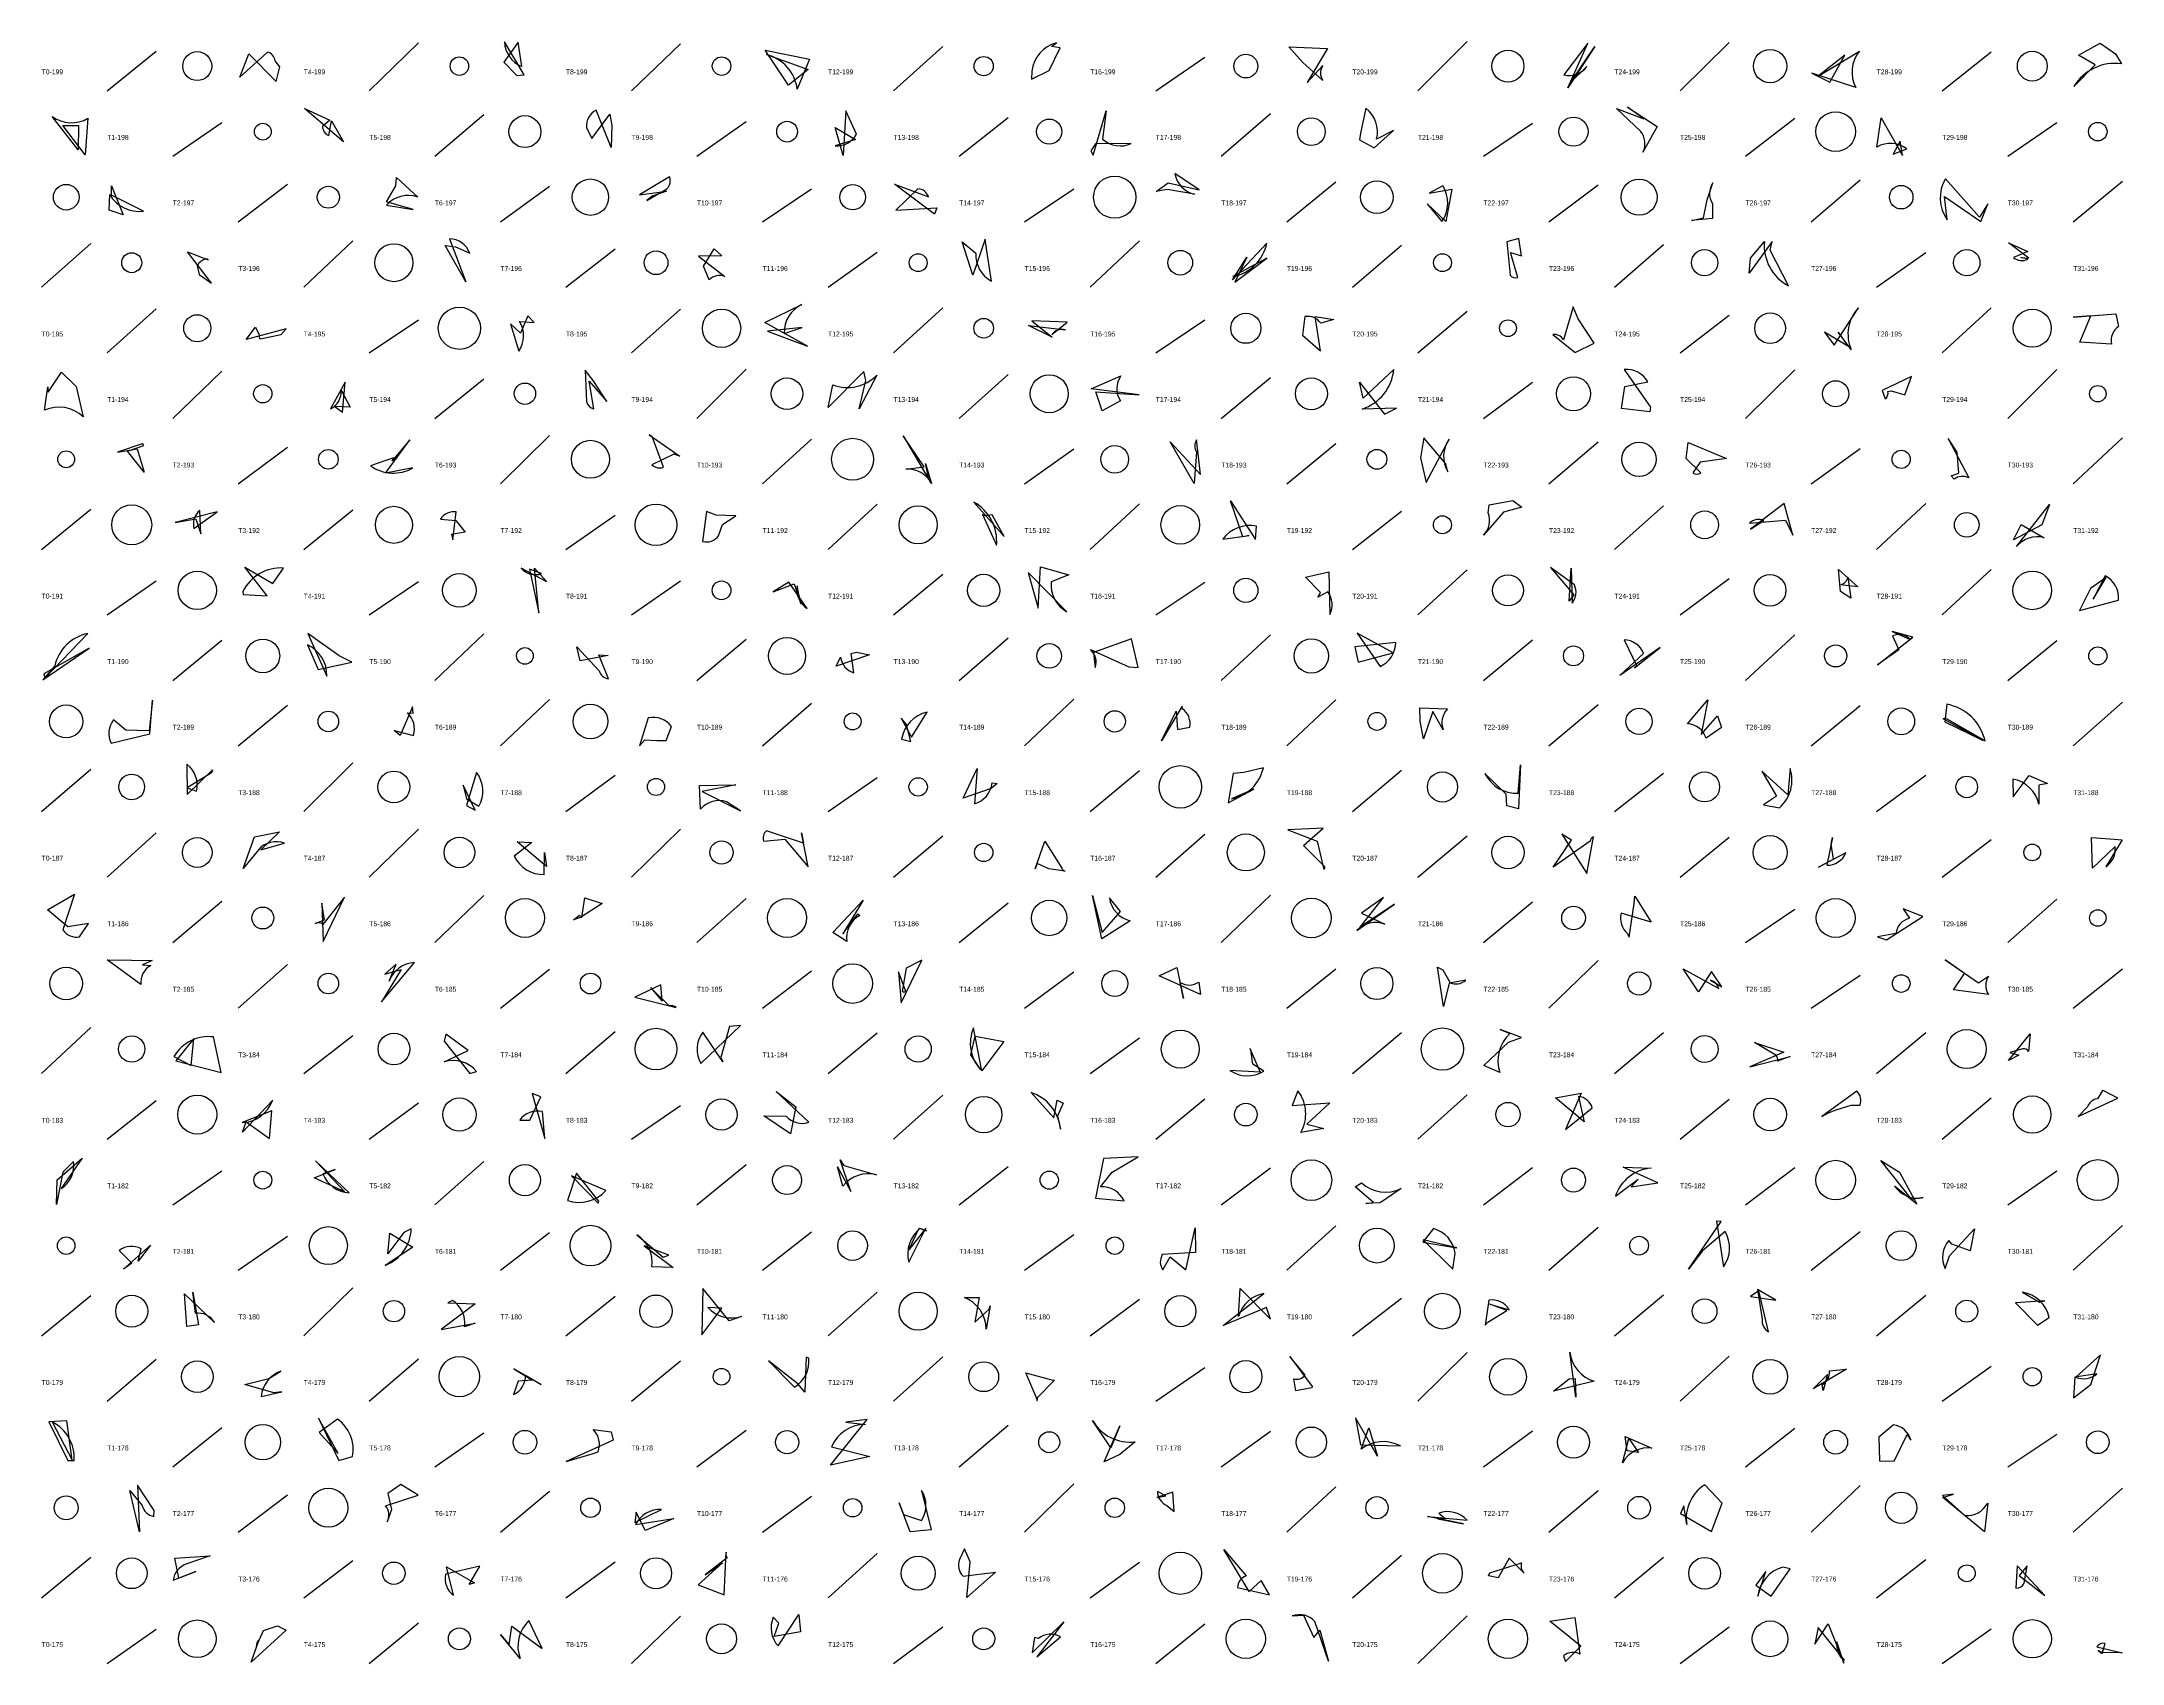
# Model space of a CAD drawing. Header units: millimetres. Extents: x -1 to 9990, y 0 to 15990.
# Drawn here: x 0 to 1270, y 7000 to 7990 of the extents above; entities that cross this region are included whole.
import ezdxf

# ---------------------------------------------------------------- set-up
doc = ezdxf.new("R2010")
doc.units = ezdxf.units.MM
doc.layers.add('TEXT', color=3, linetype='Continuous')
doc.layers.add('WALL', color=1, linetype='Continuous')

msp = doc.modelspace()

# ---------------------------------------------------------------- linework, layer by layer
for points in [[(290, 7969.3), (294.6, 7969.6), (282.5, 7989.9, 0.3), (293, 7974.8), (290.9, 7989.6), (282.2, 7977.4)], [(621.6, 7986.2), (616.3, 7987), (619.4, 7989.3, 0.3), (604.3, 7971.9), (604.2, 7967), (614.9, 7972.4)], [(931.5, 7961.7), (943.7, 7989.1), (929.1, 7969.7, 0.3), (943.2, 7974.7), (933.4, 7965.2), (948, 7986.9)], [(1256.5, 7989.1), (1265.8, 7982.6), (1269.4, 7976.4, 0.3), (1240.4, 7962.5), (1253.3, 7975.8), (1243.3, 7981.7)], [(143.2, 7965.7), (145.4, 7974.6), (142.5, 7978.2, 0.3), (137.8, 7983.6), (120.9, 7968.3), (126.4, 7982.4)], [(441.6, 7984.7), (468.7, 7979.2), (461.2, 7961, 0.3), (442.5, 7982.1), (467.8, 7972.9), (455.9, 7963.4)], [(784.9, 7985.8), (772.4, 7965.1), (781.9, 7975.4, 0.3), (782, 7966.2), (769.7, 7977.2), (761.2, 7986.8)], [(1100.5, 7981.6), (1084.3, 7968.8), (1109.5, 7984.1, 0.3), (1107.3, 7961.9), (1080.5, 7970.8), (1091.4, 7965.3)], [(22.6, 7938.8), (22.4, 7924), (6.5, 7944.2, 0.3), (28.3, 7943.2), (26.5, 7920.9), (12.9, 7938.8)], [(160.4, 7949.2), (176, 7942), (171.4, 7938.1, 0.3), (175.4, 7932.6), (177, 7941.7), (184.3, 7928.8)], [(348.1, 7938.8), (347.6, 7925.3), (338.5, 7948.2, 0.3), (332.5, 7937.6), (335.9, 7930.8), (346.9, 7945.7)], [(484.4, 7937.6), (496.8, 7930.3), (484.4, 7926.4, 0.3), (497.3, 7933.5), (490.8, 7947.8), (489.2, 7920.5)], [(641.8, 7920.6), (649.7, 7947.8), (647.6, 7930.5, 0.3), (665.1, 7927.7), (643.3, 7927.6), (640.3, 7923.2)], [(813.4, 7925.2), (825.1, 7935.7), (814.8, 7930.4, 0.3), (808.2, 7949.4), (804.9, 7934), (804.4, 7930.1)], [(968, 7949.9), (986.1, 7938.1), (977.4, 7922.5, 0.3), (975.8, 7935.3), (961.2, 7949.2), (978, 7942.8)], [(1134.3, 7929.2), (1130, 7921.2), (1138.4, 7924.5, 0.3), (1120.2, 7925.6), (1122.7, 7943.4), (1135.7, 7920.4)], [(49.8, 7884.3), (41.3, 7887), (41.6, 7896.6, 0.3), (62.2, 7886.5), (42.6, 7896.2), (42.6, 7902)], [(216.1, 7902), (216.7, 7907), (229.6, 7895.1, 0.3), (210.5, 7890.2), (226.7, 7887.4), (210.4, 7892.1)], [(372.7, 7895.7), (369.3, 7892.9), (381.7, 7900.1, 0.3), (383.3, 7907.4), (365, 7896.5), (381.5, 7898.6)], [(545, 7884.7), (520.5, 7902.9), (541.4, 7895.2, 0.3), (534.9, 7900.1), (521.3, 7887), (546.4, 7888.4)], [(687.6, 7903.8), (706.6, 7899.5), (691.6, 7909.5, 0.3), (703.7, 7896.8), (686.9, 7899.6), (680.3, 7898.5)], [(857, 7880.2), (845.6, 7891), (854.7, 7880.1, 0.3), (855.2, 7901.9), (846.9, 7897.4), (860.7, 7899.8)], [(1014.4, 7882.4), (1016.5, 7893.3), (1020, 7903.8, 0.3), (1019.8, 7891.1), (1019.9, 7882), (1007, 7880.8)], [(1187.9, 7890.9), (1182.7, 7882.9), (1162, 7906.2, 0.3), (1163.1, 7881.2), (1161.4, 7895.4), (1183.6, 7880.1)], [(89, 7861.6), (101.6, 7856.8), (101.2, 7857.2, 0.3), (95, 7853), (96.1, 7847.7), (103.6, 7842.6)], [(246.3, 7865.6), (252.6, 7864.6), (261.3, 7860.9, 0.3), (249, 7869.6), (253.3, 7858.4), (259, 7843.4)], [(415.2, 7859.1), (400.9, 7859), (417, 7846.6, 0.3), (407.5, 7844.5), (404, 7852.9), (410.5, 7863.4)], [(568.4, 7847.3), (561.8, 7867.8), (570.2, 7860.9, 0.3), (579.8, 7843.8), (576.9, 7862.2), (575.9, 7869.3)], [(728.3, 7843.2), (747.8, 7857.8), (727.1, 7846.5, 0.3), (747.9, 7867), (726.8, 7844.6), (735.6, 7858.4)], [(901.6, 7869.8), (894.2, 7867.8), (896.4, 7847.3, 0.3), (901.1, 7845.9), (896.6, 7861.2), (903.2, 7859.2)], [(1042.2, 7848.7), (1043.1, 7857.7), (1051.5, 7868, 0.3), (1066.2, 7840.8), (1055, 7862.7), (1056.3, 7868)], [(1200.5, 7867.2), (1212.2, 7861.8), (1203.6, 7858.1, 0.3), (1212.2, 7857.1), (1208.1, 7858.1), (1212.8, 7857.8)], [(467.5, 7804.1), (441.5, 7818.4), (464.1, 7829.5, 0.3), (453.2, 7811.8), (464.3, 7815.4), (443, 7813.2)], [(937.8, 7820.7), (934.7, 7828), (928.9, 7808, 0.3), (922.4, 7811.1), (936, 7800.2), (947.5, 7805.8)], [(1088.1, 7812.7), (1094, 7804.6), (1109, 7827.5, 0.3), (1104.4, 7802.1), (1096.5, 7812.6), (1102.5, 7804.1)], [(1240, 7821.7), (1266.1, 7823.8), (1267.7, 7816.1, 0.3), (1263.3, 7805.3), (1244.1, 7806.4), (1250.7, 7822.6)], [(124.9, 7808.1), (130.6, 7815.6), (132.9, 7810.6, 0.3), (133.3, 7808.6), (146.2, 7811.1), (149.2, 7814.7)], [(292.2, 7812), (286.1, 7817.6), (291.2, 7801, 0.3), (291.7, 7819.1), (300.7, 7818.4), (296.8, 7822.5)], [(616.7, 7809.6), (602.4, 7816.6), (625, 7814.1, 0.3), (616.5, 7811.1), (626, 7818.8), (604.4, 7819.5)], [(777.4, 7822.2), (788.8, 7820.4), (780.7, 7818, 0.3), (771.1, 7822.1), (769.6, 7810.7), (780.5, 7801.2)], [(12.1, 7788.2), (21.1, 7779.5), (25.4, 7761, 0.3), (1.7, 7765), (3.7, 7779.2), (3.9, 7776)], [(336.7, 7783.1), (331.8, 7789.4), (332.6, 7770.3, 0.3), (337.1, 7765.9), (334.1, 7782.6), (345, 7770.3)], [(501.9, 7788.5), (480.1, 7766.7), (483, 7780.4, 0.3), (509.7, 7786.3), (498.9, 7765.8), (503, 7783.1)], [(669.9, 7774.3), (640.6, 7778), (658.7, 7786, 0.3), (658.4, 7770.6), (647.4, 7764.5), (643.4, 7776.1)], [(819.6, 7762.5), (827, 7766.2), (805.9, 7765.6, 0.3), (825.3, 7789.8), (806.7, 7772.3), (804.4, 7782)], [(964.2, 7766), (966.4, 7779.5), (980.3, 7782.2, 0.3), (966, 7789.8), (982, 7766.9), (981.6, 7763.9)], [(1141.2, 7785.6), (1123.3, 7776.9), (1125.3, 7771.9, 0.3), (1126.8, 7776.4), (1128.9, 7776.8), (1137.2, 7774.4)], [(183.7, 7763.7), (185.2, 7782), (176.4, 7765.8, 0.3), (182.9, 7777.2), (188.4, 7766.8), (178.9, 7767.3)], [(389.6, 7737), (385.9, 7738.2), (372.5, 7731.7, 0.3), (379.6, 7730.1), (372.6, 7748.9), (370.9, 7749.9)], [(541.6, 7722.6), (539.5, 7732.5), (543.1, 7720.3, 0.3), (527.5, 7728.9), (538.6, 7730.4), (525.8, 7749.3)], [(841.6, 7735.8), (845, 7720.9), (859.2, 7747.3, 0.3), (858.2, 7727.3), (857.1, 7732.3), (843.7, 7748.2)], [(1169.2, 7739.3), (1163.7, 7747.6), (1176.2, 7723.6, 0.3), (1167.3, 7722.8), (1165.5, 7725), (1170.1, 7726.6)], [(62.6, 7727.2), (52.4, 7740), (62.3, 7743.4, 0.3), (61.4, 7744.5), (46.4, 7739.4), (58.4, 7741.4)], [(214, 7734.1), (214.7, 7735.9), (200.7, 7731.1, 0.3), (226.6, 7729.8), (209.9, 7726.6), (224.8, 7746.9)], [(707.3, 7725.8), (705.1, 7745.5), (704.9, 7746.8, 0.3), (704.9, 7739.4), (703.4, 7720.2), (688.9, 7745.6)], [(1028.3, 7735.5), (1012.4, 7733.3), (1007.8, 7726.8, 0.3), (1012.8, 7726.7), (1003.8, 7735.5), (1004.9, 7745.2)], [(725.7, 7709.6), (740.8, 7686), (741.5, 7694.1, 0.3), (720.9, 7686.2), (737.1, 7688.4), (733.1, 7687.7)], [(903.5, 7705.7), (892.2, 7702.7), (880.1, 7688.6, 0.3), (882.9, 7702.3), (883.5, 7707.2), (897.9, 7709.9)], [(94.1, 7698.6), (97.2, 7689.4), (96.6, 7703.8, 0.3), (93, 7692.7), (107.1, 7703), (81.5, 7696.5)], [(250.2, 7689.1), (250.9, 7685.9), (253.1, 7702.9, 0.3), (243.5, 7698.5), (252.9, 7697.7), (258.6, 7690.6)], [(411.8, 7700.9), (405.9, 7703.2), (403.4, 7684.8, 0.3), (413.2, 7688.3), (415.6, 7695.2), (423.7, 7700.4)], [(575.6, 7700.5), (574.2, 7701.4), (582.8, 7682.5, 0.3), (569, 7708.8), (587.4, 7687.8), (580.1, 7701)], [(1063.6, 7708.1), (1043.1, 7692.4), (1051.2, 7697.7, 0.3), (1042.5, 7696), (1064.4, 7697.8), (1068.9, 7688.7)], [(1203.5, 7685.8), (1208.3, 7695.1), (1222.2, 7687.1, 0.3), (1205.3, 7681.7), (1225.6, 7707.4), (1220.9, 7695)], [(124.1, 7669.2), (141.1, 7659.1), (147.6, 7668.6, 0.3), (122.9, 7654.4), (123, 7652.4), (137.6, 7651.6)], [(300.8, 7668.5), (308.3, 7660.2), (292.6, 7668.5, 0.3), (305.2, 7665.2), (297.7, 7668), (303.4, 7641.3)], [(459.4, 7659), (463.4, 7646.8), (461.1, 7657.8, 0.3), (467.3, 7644), (456.1, 7659.9), (446.6, 7654.1)], [(609.6, 7669.4), (627, 7664.4), (616.2, 7660.2, 0.3), (625.8, 7641.9), (602.2, 7665.8), (608.2, 7644.1)], [(771.5, 7663.1), (785.7, 7666.3), (786.2, 7640.2, 0.3), (785, 7654), (778.9, 7650.9), (780.5, 7653.6)], [(932.4, 7648.4), (933.6, 7668.5), (934.1, 7647.2, 0.3), (935.5, 7658.3), (921, 7669), (935.1, 7652.3)], [(1096.7, 7667.7), (1108.6, 7657.1), (1097.7, 7658.4, 0.3), (1102.5, 7663), (1104.2, 7650.3), (1097.9, 7654.2)], [(1250.5, 7656.2), (1243.9, 7642.6), (1267.7, 7649, 0.3), (1259.5, 7663.9), (1252.2, 7649.7), (1260, 7662.9)], [(1.3, 7604), (1.9, 7601.3), (28.2, 7628.6, 0.3), (8.1, 7608.9), (0.7, 7600.3), (29, 7619.7)], [(181.7, 7615.1), (162.4, 7628.7), (174.1, 7602.6, 0.3), (162.2, 7621.8), (168.8, 7606.6), (189.4, 7611.2)], [(328.7, 7611.9), (326.7, 7620.6), (340.4, 7605.8, 0.3), (345.9, 7601), (340.1, 7615.6), (345.7, 7615.3)], [(665.2, 7625.4), (642, 7617), (643.1, 7607.9, 0.3), (640.2, 7618.8), (663.6, 7608.4), (669.3, 7607.9)], [(824.9, 7616.8), (803, 7628.8), (816.9, 7608.6, 0.3), (826.5, 7623.2), (801.6, 7620.6), (803.5, 7611.2)], [(987.8, 7620.2), (963.2, 7603), (977.8, 7616.5, 0.3), (965.9, 7624.8), (973.6, 7608.7), (972.2, 7607.8)], [(1142.1, 7626.5), (1129.4, 7629.8), (1140.4, 7625.1, 0.3), (1129.7, 7627.3), (1133.6, 7618.6), (1120.5, 7609.5)], [(505.3, 7615.6), (485, 7608.8), (487.7, 7614.2, 0.3), (495.8, 7604.6), (494.1, 7616.5), (497.4, 7617.3)], [(65.7, 7569.3), (51.5, 7569.6), (43.9, 7576, 0.3), (42.5, 7561.8), (66.1, 7567.4), (67.7, 7587.9)], [(218.8, 7566.3), (215.2, 7569.4), (227, 7566.5, 0.3), (223.1, 7580.2), (226.8, 7580.1), (226.4, 7583.8)], [(692.5, 7581.3), (693.2, 7570.1), (700.8, 7571.5, 0.3), (696.3, 7582.6), (696.2, 7584.3), (683.6, 7563.2)], [(841.3, 7575.1), (841.2, 7583.3), (858.1, 7582.6, 0.3), (855.5, 7569.9), (849.2, 7581), (843.5, 7564.4)], [(1022.9, 7578.5), (1025.4, 7571.2), (1016, 7564.7, 0.3), (1004.6, 7573.6), (1016.9, 7588.1), (1013, 7567)], [(1160.7, 7576.6), (1161.8, 7577.1), (1186.2, 7563.1, 0.3), (1162.8, 7585.5), (1161.6, 7574.7), (1185.1, 7563.3)], [(375.5, 7563.4), (381.2, 7563.4), (384.4, 7571.9, 0.3), (370.3, 7577.1), (365, 7560.1), (368.2, 7563.8)], [(524.6, 7576.9), (530.9, 7565.4), (540.4, 7580.7, 0.3), (524.8, 7564.1), (530.6, 7562.8), (527.9, 7573.1)], [(103.7, 7543.6), (88.9, 7534.5), (94.5, 7532.4, 0.3), (88.6, 7548.9), (88.8, 7530.4), (104.4, 7545.4)], [(257.3, 7536), (259.4, 7527.7), (266.8, 7523.3, 0.3), (265.5, 7543.8), (259.3, 7523.7), (264.6, 7520.8)], [(562.5, 7528.2), (571, 7546.2), (569.3, 7524.6, 0.3), (580.2, 7537.6), (583.3, 7537.1), (579.5, 7534.1)], [(724.3, 7525.3), (739.9, 7533.7), (726.2, 7527.8, 0.3), (745.7, 7546.6), (733.8, 7543.9), (727.2, 7543.2)], [(894.3, 7523.5), (893.8, 7530.6), (880.9, 7543.3, 0.3), (901.3, 7531.1), (902.7, 7548.4), (901.5, 7521.6)], [(1058.9, 7529.4), (1051, 7524.1), (1060.7, 7522.2, 0.3), (1067.2, 7546.3), (1065.9, 7530.2), (1050, 7544.6)], [(403.2, 7532.2), (426.6, 7520.5), (418.1, 7525.9, 0.3), (402.1, 7521.5), (401.6, 7535.8), (423.8, 7536.2)], [(1224.3, 7537.1), (1219, 7536.1), (1219, 7524.5, 0.3), (1203.2, 7539.8), (1203.3, 7528.9), (1213.1, 7541.9)], [(145.1, 7507.6), (133.9, 7496.7), (148.2, 7500.6, 0.3), (132.5, 7496.9), (123.1, 7485.2), (129.9, 7504.5)], [(463.7, 7506.9), (465.1, 7500.6), (442.4, 7508.2, 0.3), (440.7, 7502), (453.6, 7503.2), (467.8, 7486.3)], [(760.7, 7508.9), (778.6, 7501.8), (782.6, 7484.7, 0.3), (783.2, 7486.2), (770.1, 7499.2), (782.1, 7509.8)], [(927.9, 7506.1), (943.2, 7482.2), (947.2, 7504.5, 0.3), (945.1, 7501.9), (922.5, 7486.1), (933.8, 7502.5)], [(290.3, 7501.5), (299.3, 7501), (288.5, 7492.8, 0.3), (306.8, 7481.6), (306.9, 7494.9), (308.1, 7486.4)], [(606.5, 7485), (612.4, 7501.9), (622.6, 7485.5, 0.3), (624.7, 7483.5), (614.7, 7485), (607.6, 7488.3)], [(1092.2, 7500.1), (1093.1, 7504.1), (1089.6, 7487.2, 0.3), (1101.3, 7494.7), (1084.6, 7486), (1093.7, 7490.9)], [(1264.9, 7503.2), (1269.9, 7502.7), (1259.8, 7486.3, 0.3), (1265.5, 7498.6), (1251.8, 7485.4), (1251.1, 7504.1)], [(3.5, 7459.9), (20.1, 7469.5), (13, 7447.7, 0.3), (23.2, 7443.5), (28.6, 7451.7), (16, 7449.7)], [(171.8, 7440.6), (184.9, 7467.7), (171.6, 7451.1, 0.3), (167, 7451.7), (172.6, 7453.9), (171, 7464.1)], [(647.3, 7446.1), (658.5, 7458.9), (651.7, 7467.3, 0.3), (664.5, 7453.2), (647.1, 7442.2), (641.5, 7468.7)], [(972.4, 7468.3), (982.3, 7452.4), (964.1, 7457.9, 0.3), (968, 7445.5), (969, 7443.2), (972.1, 7463.8)], [(329, 7455.4), (324.6, 7453.8), (328.2, 7456.8, 0.3), (329.8, 7455.3), (331.6, 7467.4), (342.1, 7463.8)], [(489, 7445.3), (498.2, 7457.6), (499.3, 7456.6, 0.3), (491.4, 7440.7), (483, 7446.2), (501.5, 7465.9)], [(819, 7467.5), (805.6, 7457.9), (819.9, 7451.2, 0.3), (802.7, 7447.3), (825.7, 7463.4), (804.8, 7449.4)], [(1148.2, 7456), (1136.1, 7460.6), (1140, 7454.9, 0.3), (1131.7, 7445.5), (1120.6, 7443.6), (1126, 7441.6)], [(67.5, 7429.1), (61.5, 7426.5), (66.6, 7426, 0.3), (60.6, 7414.4), (40.1, 7429.5), (54.9, 7429.3)], [(219.4, 7423.6), (207.4, 7403.9), (227.5, 7427.8, 0.3), (212.1, 7416.5), (216.4, 7426.8), (209.5, 7420.8)], [(537.3, 7429.3), (527.7, 7424.3), (525.2, 7410.2, 0.3), (527.5, 7410.2), (523.1, 7422.2), (524.6, 7403.3)], [(692.8, 7424.7), (697, 7405.8), (694.9, 7415.7, 0.3), (706.3, 7415.9), (707.4, 7408.2), (682.1, 7419.7)], [(851.9, 7424.9), (855.2, 7423.3), (859.7, 7415.5, 0.3), (869.2, 7417), (859.1, 7415.3), (855.6, 7401)], [(1011.2, 7409.9), (1002, 7423.9), (1023.6, 7411.9, 0.3), (1018.6, 7417), (1025.5, 7412.9), (1019.3, 7422.4)], [(1161.9, 7429.5), (1182.2, 7415.5), (1188.3, 7419.5, 0.3), (1188.3, 7408.2), (1167, 7411.2), (1173.6, 7421.2)], [(378, 7414.3), (362, 7406.6), (387.2, 7400.3, 0.3), (383, 7401.4), (371.6, 7412.5), (378.7, 7404.2)], [(81.9, 7367.9), (109.5, 7360.6), (104.9, 7382.4, 0.3), (80.7, 7370.4), (91.3, 7364.9), (92.9, 7381.5)], [(245.7, 7379.8), (261.4, 7360.1), (265.5, 7361.3, 0.3), (245.7, 7367.3), (260.3, 7374.1), (246.8, 7384.1)], [(414.5, 7369.8), (415.7, 7367.1), (403.5, 7385.3, 0.3), (402.4, 7366.1), (426.6, 7389.3), (419.8, 7388.7)], [(587.3, 7379.7), (573.9, 7361.8), (568.8, 7387.9, 0.3), (573.2, 7362.4), (567.2, 7371.5), (569.8, 7382.9)], [(903.2, 7382.1), (890.2, 7386.9), (896.2, 7384.4, 0.3), (890, 7360.6), (880.3, 7364.9), (895.3, 7379.2)], [(1042.6, 7364.2), (1067.3, 7370.5), (1059.6, 7367.7, 0.3), (1058.5, 7371.2), (1045.5, 7379.1), (1063.4, 7373.1)], [(1200.5, 7368.1), (1213.8, 7384.3), (1212.7, 7373.6, 0.3), (1209.2, 7375.2), (1201.3, 7372.9), (1206.8, 7371.3)], [(737.5, 7375.4), (743.8, 7360.8), (725.3, 7362, 0.3), (745.9, 7361.5), (739.2, 7365.7), (738, 7374.5)], [(139, 7320.3), (140.6, 7337.3), (122.4, 7330.1, 0.3), (141.1, 7343.7), (122.7, 7324.2), (124.8, 7330.6)], [(299.5, 7347.9), (307.2, 7320.5), (305.7, 7336.8, 0.3), (291.8, 7331.6), (297.9, 7331.5), (304.8, 7345.9)], [(457, 7323.2), (440.9, 7334.2), (454.4, 7334, 0.3), (468.2, 7330.3), (448.4, 7349), (460.4, 7339.8)], [(623.6, 7341.9), (620.1, 7334.1), (621.9, 7326.1, 0.3), (603.9, 7348.4), (617.8, 7333.1), (619.8, 7343.7)], [(772.3, 7329.1), (782.6, 7326.5), (768.6, 7324.1, 0.3), (766.8, 7349.5), (763.3, 7340.6), (786.2, 7342.2)], [(939.6, 7348.1), (930.1, 7325.9), (946.4, 7339.1, 0.3), (938.1, 7346.1), (941.4, 7330.6), (924, 7345.3)], [(1095.4, 7337.8), (1104.4, 7340.7), (1109.9, 7340.8, 0.3), (1108, 7349.2), (1086.5, 7333.9), (1091.1, 7336.3)], [(1258.6, 7349.4), (1257.9, 7349.8), (1254.8, 7344.7, 0.3), (1248.8, 7339.7), (1243, 7333.9), (1267.2, 7345.1)], [(9.4, 7295.2), (24.8, 7308.3), (12, 7289.8, 0.3), (19.4, 7306.4), (13, 7299.9), (9.1, 7280.1)], [(166.4, 7296.4), (179.1, 7301.4), (171.7, 7298.8, 0.3), (187.8, 7287.3), (167.1, 7306.7), (185, 7287.9)], [(487.4, 7307.3), (489.7, 7303.9), (509.6, 7298.2, 0.3), (489.1, 7291.4), (485.7, 7303.1), (493.9, 7288)], [(648.1, 7308.1), (643.3, 7284), (660.7, 7282.4, 0.3), (646.3, 7290.9), (653.4, 7299.9), (669.2, 7309.3)], [(986.4, 7293.4), (965.3, 7302.9), (982.3, 7302.3, 0.3), (960.6, 7285.3), (974.4, 7295.6), (970.1, 7290.9)], [(1134, 7299.8), (1144.6, 7280.3), (1131, 7291.4, 0.3), (1148.4, 7284.3), (1141.4, 7283.1), (1122.5, 7307)], [(340.1, 7282.1), (326.5, 7299.2), (320.9, 7282.6, 0.3), (344.4, 7288.7), (323.4, 7297.7), (339.7, 7280.9)], [(813, 7281.4), (801.7, 7290.9), (805.5, 7293.3, 0.3), (829.9, 7289.8), (817, 7281.1), (808.3, 7280.8)], [(212.6, 7262.7), (226.6, 7254), (209.6, 7242.9, 0.3), (225.6, 7265.2), (221.1, 7263.1), (211.3, 7249.9)], [(535.6, 7265.7), (540.1, 7264.1), (536.1, 7265.4, 0.3), (529.3, 7245), (539.6, 7265.7), (529.4, 7252.5)], [(704.1, 7265.8), (704.2, 7250.8), (684, 7249.5, 0.3), (684.4, 7240.2), (688.8, 7248.2), (698.3, 7240.2)], [(843.2, 7258.6), (861.3, 7240.6), (862.8, 7250.4, 0.3), (849.5, 7265.4), (843, 7257.2), (863.8, 7253.7)], [(1025.2, 7269.8), (1022.3, 7270), (1026.5, 7242, 0.3), (1027.5, 7263.6), (1013.8, 7251.9), (1005.1, 7240.7)], [(1177, 7251.9), (1165.9, 7256), (1164, 7258.2, 0.3), (1161.8, 7241), (1164.4, 7248.8), (1179.7, 7265.2)], [(66.4, 7255.2), (59, 7245.6), (60.7, 7253, 0.3), (47.4, 7252.1), (55.1, 7244.3), (49.9, 7240.7)], [(367.7, 7254.9), (385.5, 7241.7), (372.5, 7242.1, 0.3), (363.2, 7261.6), (379.4, 7248), (382.8, 7249.1)], [(88.6, 7205.7), (87.3, 7225.6), (105.6, 7208.1, 0.3), (93.9, 7213.7), (92.3, 7226.6), (95.8, 7206.7)], [(403, 7200.6), (415.1, 7216.8), (406.7, 7217.3, 0.3), (427.1, 7211.8), (419.6, 7209.2), (403.6, 7228.9)], [(747.7, 7217.3), (721.1, 7206.2), (745.9, 7225.7, 0.3), (730.6, 7211.7), (731.5, 7228.9), (750, 7210.1)], [(1058.4, 7221.8), (1047.2, 7228.3), (1050.1, 7210.1, 0.3), (1054.1, 7202.3), (1048.1, 7227.4), (1043.1, 7224)], [(1204.7, 7220.1), (1218.2, 7206.5), (1225.4, 7211.1, 0.3), (1209.1, 7226.6), (1219.4, 7220.4), (1222.6, 7221.3)], [(243.9, 7203.9), (264.7, 7207.6), (258.1, 7205.5, 0.3), (250.7, 7221.6), (247.9, 7220), (264.6, 7219.4)], [(578.3, 7216.2), (579, 7218.2), (576.6, 7204.1, 0.3), (563.2, 7223.4), (572.2, 7223.4), (569.6, 7208.3)], [(894.3, 7215.5), (884, 7219.2), (895.8, 7215.9, 0.3), (883.4, 7221.8), (881, 7206.4), (882.8, 7208.2)], [(936.1, 7173.9), (936.5, 7162.5), (932.8, 7189.9, 0.3), (947.7, 7172.2), (922.8, 7166.2), (932.4, 7173.6)], [(1250.8, 7170.3), (1256.6, 7188.4), (1241.5, 7174.8, 0.3), (1254.5, 7176.8), (1240.9, 7174.7), (1240.2, 7162.1)], [(124.1, 7170.2), (138.6, 7173.8), (146.1, 7178.4, 0.3), (134.1, 7162.9), (146.7, 7165.7), (141.8, 7165.1)], [(299.6, 7172.8), (290.9, 7172.2), (288.1, 7164.1, 0.3), (295.4, 7176), (305, 7170.3), (288.3, 7179.8)], [(461.6, 7170.7), (443.7, 7184.6), (459.6, 7168.7, 0.3), (468.2, 7186.4), (466.7, 7187), (465.8, 7165.6)], [(618.3, 7172.8), (607.6, 7162.1), (607.4, 7160.5, 0.3), (607.9, 7160.6), (600.7, 7177.3), (617.2, 7172.9)], [(775.2, 7168.2), (765.5, 7166.3), (764.2, 7173.7, 0.3), (771.3, 7176), (761.9, 7187.3), (775.5, 7169)], [(1090, 7176.4), (1087.4, 7166.6), (1086.7, 7170.1, 0.3), (1091.3, 7178.5), (1101.6, 7179.5), (1081.3, 7167.6)], [(4.4, 7147.5), (16.1, 7123.8), (19.8, 7123.9, 0.3), (6.5, 7147.4), (18.6, 7124), (15.3, 7148.1)], [(168.9, 7149.6), (181.4, 7123.8), (189.7, 7126.3, 0.3), (180.6, 7149.1), (169.5, 7141), (181.1, 7128.2)], [(320.1, 7123.3), (336, 7127.9), (339.6, 7129.1, 0.3), (336.6, 7142.8), (347.6, 7141.4), (348.9, 7136.3)], [(503.9, 7148.8), (490.9, 7147.2), (502.8, 7145.9, 0.3), (482.2, 7132.2), (505.6, 7126.2), (481.4, 7121.1)], [(658, 7145.1), (652.7, 7131.6), (641.5, 7148.2, 0.3), (667.4, 7135.3), (658, 7127.5), (648.5, 7123)], [(802, 7149.9), (804.9, 7133.5), (829.4, 7132.7, 0.3), (805.3, 7130.7), (810, 7143.8), (815.4, 7126.5)], [(967.7, 7129.7), (966.5, 7138.5), (982.8, 7131.4, 0.3), (964.8, 7122.5), (968.7, 7137.3), (974.7, 7128.7)], [(1130.8, 7123.5), (1138.7, 7139.8), (1140.9, 7136.2, 0.3), (1130.2, 7145.7), (1121.3, 7138), (1121.7, 7123.6)], [(59.8, 7080.4), (53.8, 7105.5), (61.4, 7096.4, 0.3), (68.5, 7089.7), (68.7, 7093.3), (58.6, 7108.8)], [(211.4, 7103.8), (213.6, 7094), (210.9, 7086.4, 0.3), (209.9, 7096.2), (229.8, 7102.6), (219.3, 7109.2)], [(523.5, 7098.1), (526, 7090.8), (537, 7087.2, 0.3), (537, 7105.6), (543, 7081.6), (530.1, 7080.4)], [(680.6, 7101.3), (686.2, 7102.2), (681, 7104.9, 0.3), (686.8, 7096.4), (691.2, 7092.8), (690.5, 7104.5)], [(1019.3, 7080.5), (1025.8, 7097.9), (1015.1, 7109, 0.3), (1004.1, 7084.7), (1002.3, 7096.1), (1000.2, 7091.5)], [(1166.9, 7103.2), (1160.3, 7102.5), (1173.9, 7090.2, 0.3), (1187.8, 7097.9), (1185.8, 7080.4), (1160.4, 7101.2)], [(362.8, 7092.3), (362.1, 7085.9), (378.3, 7093.9, 0.3), (362.5, 7084.7), (385.9, 7088.5), (368.3, 7081.2)], [(867.9, 7085.1), (845.8, 7089.7), (870, 7087.5, 0.3), (852.7, 7091.7), (856.6, 7088.5), (852.1, 7088.2)], [(81.4, 7064.2), (102.8, 7065.7), (88.7, 7060.7, 0.3), (80.3, 7050.7), (94.2, 7056), (83.8, 7052.1)], [(400.8, 7047.9), (416.6, 7041.9), (417.9, 7067.8, 0.3), (418.5, 7064.5), (404.9, 7054), (415.6, 7061.4)], [(566.8, 7062), (563.3, 7070), (560.2, 7063.4, 0.3), (562.4, 7053.2), (582.3, 7055.6), (564.7, 7040.2)], [(737, 7043.9), (721.6, 7069.6), (735.1, 7053.4, 0.3), (729.9, 7046.3), (749.4, 7041.9), (744.3, 7050.6)], [(883.1, 7053.4), (883.9, 7055.2), (903.3, 7061.4, 0.3), (904.8, 7055.1), (895.7, 7064.2), (889, 7052.3)], [(260.9, 7048.1), (267.4, 7059.4), (246.6, 7054.5, 0.3), (251.4, 7041.6), (247.2, 7059), (264.2, 7049.1)], [(1055.6, 7041), (1067.2, 7057.7), (1062.8, 7058.8, 0.3), (1047.5, 7041.1), (1052.4, 7056), (1046.3, 7047.8)], [(1222.6, 7041.4), (1205.7, 7059.5), (1205, 7046, 0.3), (1210.1, 7049), (1211.8, 7059.5), (1206.9, 7053.6)], [(286.9, 7022.8), (305.6, 7009.1), (297.4, 7026.2, 0.3), (292.1, 7002.9), (280.1, 7017.6), (285.3, 7011.3)], [(447.1, 7016.4), (449.9, 7024.5), (446.6, 7028.2, 0.3), (449.5, 7010.7), (462.2, 7029.8), (463.2, 7019.3)], [(624, 7025.4), (607.4, 7004), (621.8, 7016.3, 0.3), (608.4, 7015.2), (606, 7015.8), (604.6, 7006.4)], [(780.2, 7020.3), (785.4, 7001.3), (777.1, 7025.6, 0.3), (763.3, 7029), (770.2, 7029.5), (776.4, 7015.8)], [(920.6, 7025.8), (935.8, 7028.1), (938.9, 7005.7, 0.3), (928.9, 7004.7), (930.1, 7001.2), (939.4, 7010.5)], [(1090.4, 7024.2), (1099.9, 7000.2), (1095.8, 7013.1, 0.3), (1100.4, 7001.9), (1084.4, 7021.9), (1082.2, 7011.8)], [(149.3, 7020.3), (127.8, 7000.7), (132.6, 7014, 0.3), (131.1, 7010.5), (135.4, 7020.1), (144, 7023)], [(1255.2, 7007.9), (1257.7, 7006), (1259.4, 7012.2, 0.3), (1254.5, 7010.2), (1269.9, 7006.5), (1257.5, 7006.7)]]:
    msp.add_lwpolyline(points, format="xyb", close=True)
for centre, radius in [((95, 7975), 8.85), ((255, 7975), 5.64), ((415, 7975), 5.63), ((575, 7975), 5.87), ((735, 7975), 7.25), ((895, 7975), 9.77), ((1055, 7975), 10.2), ((1215, 7975), 9.1), ((135, 7935), 5.14), ((295, 7935), 9.76), ((455, 7935), 6.32), ((615, 7935), 7.68), ((775, 7935), 8.42), ((935, 7935), 8.88), ((1095, 7935), 12.1), ((1255, 7935), 5.64), ((15, 7895), 7.83), ((175, 7895), 6.74), ((335, 7895), 11.1), ((495, 7895), 7.77), ((655, 7895), 12.9), ((815, 7895), 9.97), ((975, 7895), 11), ((1135, 7895), 7.18), ((215, 7855), 11.6), ((375, 7855), 7.27), ((695, 7855), 7.52), ((1015, 7855), 8.02), ((1175, 7855), 8.06), ((55, 7855), 6.1), ((535, 7855), 5.46), ((855, 7855), 5.46), ((95, 7815), 8.27), ((255, 7815), 12.9), ((415, 7815), 11.7), ((735, 7815), 9.2), ((1055, 7815), 9.38), ((1215, 7815), 11.6), ((575, 7815), 6), ((895, 7815), 5.1), ((615, 7775), 11.6), ((935, 7775), 10.4), ((135, 7775), 5.58), ((295, 7775), 6.51), ((455, 7775), 9.63), ((775, 7775), 9.75), ((1095, 7775), 7.99), ((1255, 7775), 5.01), ((495, 7735), 12.8), ((15, 7735), 5.13), ((175, 7735), 5.99), ((335, 7735), 11.6), ((655, 7735), 8.43), ((815, 7735), 6.05), ((975, 7735), 10.5), ((1135, 7735), 5.57), ((55, 7695), 12.2), ((215, 7695), 11.3), ((375, 7695), 12.7), ((535, 7695), 11.6), ((695, 7695), 11.8), ((855, 7695), 5.51), ((1015, 7695), 8.48), ((1175, 7695), 7.52), ((95, 7655), 11.7), ((255, 7655), 10.3), ((415, 7655), 5.71), ((575, 7655), 9.79), ((735, 7655), 7.39), ((895, 7655), 9.48), ((1055, 7655), 9.66), ((1215, 7655), 11.8), ((135, 7615), 10.3), ((295, 7615), 5.06), ((455, 7615), 11.3), ((615, 7615), 7.51), ((775, 7615), 10.5), ((935, 7615), 6.09), ((1095, 7615), 6.75), ((1255, 7615), 5.53), ((15, 7575), 10.1), ((335, 7575), 10.6), ((975, 7575), 8.02), ((1135, 7575), 8.2), ((175, 7575), 6.27), ((495, 7575), 5.15), ((655, 7575), 6.49), ((815, 7575), 5.46), ((215, 7535), 9.7), ((695, 7535), 13), ((855, 7535), 9.2), ((1015, 7535), 9.17), ((55, 7535), 7.84), ((375, 7535), 5.21), ((535, 7535), 5.6), ((1175, 7535), 6.6), ((735, 7495), 11.3), ((95, 7495), 9.09), ((255, 7495), 9.36), ((415, 7495), 7.09), ((575, 7495), 5.6), ((895, 7495), 9.9), ((1055, 7495), 10.4), ((1215, 7495), 5.08), ((135, 7455), 6.7), ((295, 7455), 11.9), ((455, 7455), 11.9), ((615, 7455), 10.8), ((775, 7455), 12.1), ((935, 7455), 7.22), ((1095, 7455), 11.9), ((1255, 7455), 5.02), ((15, 7415), 10), ((175, 7415), 6.3), ((335, 7415), 6.32), ((495, 7415), 12.1), ((655, 7415), 7.95), ((815, 7415), 9.81), ((975, 7415), 7.09), ((1135, 7415), 5.38), ((55, 7375), 8.04), ((215, 7375), 9.68), ((375, 7375), 12.7), ((535, 7375), 8.03), ((695, 7375), 11.6), ((855, 7375), 12.9), ((1015, 7375), 8.22), ((1175, 7375), 11.9), ((95, 7335), 11.9), ((255, 7335), 10.2), ((415, 7335), 9.54), ((575, 7335), 11.1), ((735, 7335), 6.95), ((895, 7335), 7.44), ((1055, 7335), 9.96), ((1215, 7335), 11.4), ((295, 7295), 9.52), ((455, 7295), 8.85), ((775, 7295), 12.4), ((1095, 7295), 12.1), ((1255, 7295), 12.5), ((135, 7295), 5.44), ((615, 7295), 5.56), ((935, 7295), 7.34), ((175, 7255), 11.6), ((335, 7255), 12.4), ((815, 7255), 10.6), ((15, 7255), 5.32), ((495, 7255), 9.05), ((655, 7255), 5.33), ((975, 7255), 5.72), ((1135, 7255), 9.1), ((535, 7215), 11.6), ((55, 7215), 9.76), ((215, 7215), 6.53), ((375, 7215), 9.87), ((695, 7215), 9.53), ((855, 7215), 10.9), ((1015, 7215), 7.56), ((1175, 7215), 6.74), ((95, 7175), 9.64), ((255, 7175), 12.3), ((415, 7175), 5.1), ((575, 7175), 9.13), ((735, 7175), 9.83), ((895, 7175), 11.2), ((1055, 7175), 10.6), ((1215, 7175), 5.6), ((135, 7135), 10.8), ((295, 7135), 7.23), ((455, 7135), 7.11), ((615, 7135), 6.4), ((775, 7135), 9.29), ((935, 7135), 9.76), ((1095, 7135), 7.28), ((1255, 7135), 6.94), ((15, 7095), 7.3), ((175, 7095), 11.9), ((335, 7095), 5.94), ((495, 7095), 5.64), ((655, 7095), 5.94), ((815, 7095), 6.79), ((975, 7095), 6.93), ((1135, 7095), 9.57), ((55, 7055), 9.38), ((215, 7055), 6.86), ((375, 7055), 9.5), ((535, 7055), 10.4), ((695, 7055), 12.9), ((855, 7055), 12.1), ((1015, 7055), 9.69), ((1175, 7055), 5.15), ((95, 7015), 11.5), ((415, 7015), 9.15), ((735, 7015), 12), ((895, 7015), 12), ((1055, 7015), 10.9), ((1215, 7015), 11.7), ((255, 7015), 6.7), ((575, 7015), 6.71)]:
    msp.add_circle(centre, radius)
at = {"layer": 'WALL'}
for p, q in [((200, 7960), (230, 7989.3)), ((360, 7960), (390, 7988.7)), ((840, 7960), (870, 7990)), ((1000, 7960), (1030, 7989.4)), ((40, 7960), (70, 7984.1)), ((520, 7960), (550, 7986.9)), ((680, 7960), (710, 7980.5)), ((1160, 7960), (1190, 7983.7)), ((80, 7920), (110, 7940.5)), ((240, 7920), (270, 7945.5)), ((400, 7920), (430, 7941.1)), ((560, 7920), (590, 7943.6)), ((720, 7920), (750, 7946)), ((880, 7920), (910, 7940.2)), ((1040, 7920), (1070, 7943.3)), ((1200, 7920), (1230, 7940.6)), ((120, 7880), (150, 7902.9)), ((280, 7880), (310, 7901.7)), ((440, 7880), (470, 7900.1)), ((600, 7880), (630, 7900.1)), ((760, 7880), (790, 7904.4)), ((920, 7880), (950, 7902.6)), ((1080, 7880), (1110, 7905.6)), ((1240, 7880), (1270, 7904.8)), ((0, 7840), (30, 7866.7)), ((160, 7840), (190, 7868.3)), ((320, 7840), (350, 7863.4)), ((480, 7840), (510, 7861.5)), ((640, 7840), (670, 7868.4)), ((800, 7840), (830, 7865.8)), ((960, 7840), (990, 7866.2)), ((1120, 7840), (1150, 7861.3)), ((40, 7800), (70, 7826.8)), ((360, 7800), (390, 7826.6)), ((520, 7800), (550, 7827.4)), ((840, 7800), (870, 7825.5)), ((1160, 7800), (1190, 7827.5)), ((200, 7800), (230, 7820.2)), ((680, 7800), (710, 7820.2)), ((1000, 7800), (1030, 7822.9)), ((80, 7760), (110, 7788.8)), ((400, 7760), (430, 7790)), ((560, 7760), (590, 7786.7)), ((1040, 7760), (1070, 7789.7)), ((1200, 7760), (1230, 7789.8)), ((240, 7760), (270, 7784.1)), ((720, 7760), (750, 7785)), ((880, 7760), (910, 7782)), ((280, 7720), (310, 7749.5)), ((440, 7720), (470, 7747.3)), ((1240, 7720), (1270, 7748.2)), ((120, 7720), (150, 7742.4)), ((600, 7720), (630, 7741.3)), ((760, 7720), (790, 7744.7)), ((920, 7720), (950, 7745.7)), ((1080, 7720), (1110, 7741.5)), ((0, 7680), (30, 7704.6)), ((160, 7680), (190, 7704.2)), ((320, 7680), (350, 7700.8)), ((480, 7680), (510, 7707.6)), ((640, 7680), (670, 7707.9)), ((800, 7680), (830, 7703.4)), ((960, 7680), (990, 7706.6)), ((1120, 7680), (1150, 7708)), ((40, 7640), (70, 7660.9)), ((200, 7640), (230, 7660.5)), ((360, 7640), (390, 7660.8)), ((520, 7640), (550, 7664.8)), ((680, 7640), (710, 7660)), ((840, 7640), (870, 7667.5)), ((1000, 7640), (1030, 7662.3)), ((1160, 7640), (1190, 7667.7)), ((80, 7600), (110, 7624.6)), ((240, 7600), (270, 7628.5)), ((400, 7600), (430, 7625.3)), ((560, 7600), (590, 7626)), ((720, 7600), (750, 7627.9)), ((880, 7600), (910, 7624.8)), ((1040, 7600), (1070, 7627.8)), ((1200, 7600), (1230, 7624.3)), ((120, 7560), (150, 7585)), ((280, 7560), (310, 7588.4)), ((440, 7560), (470, 7586.2)), ((600, 7560), (630, 7588.6)), ((760, 7560), (790, 7588.2)), ((920, 7560), (950, 7585.4)), ((1080, 7560), (1110, 7584.7)), ((1240, 7560), (1270, 7586.7)), ((0, 7520), (30, 7545.8)), ((160, 7520), (190, 7549.7)), ((640, 7520), (670, 7545)), ((800, 7520), (830, 7545.2)), ((320, 7520), (350, 7542.1)), ((480, 7520), (510, 7540.8)), ((960, 7520), (990, 7543.5)), ((1120, 7520), (1150, 7542.2)), ((40, 7480), (70, 7507)), ((200, 7480), (230, 7509.3)), ((360, 7480), (390, 7509.3)), ((680, 7480), (710, 7506.2)), ((520, 7480), (550, 7505.2)), ((840, 7480), (870, 7505.2)), ((1000, 7480), (1030, 7504.4)), ((1160, 7480), (1190, 7503)), ((240, 7440), (270, 7468.7)), ((720, 7440), (750, 7468.9)), ((80, 7440), (110, 7465.2)), ((400, 7440), (430, 7467)), ((560, 7440), (590, 7464.2)), ((880, 7440), (910, 7464.8)), ((1040, 7440), (1070, 7460.4)), ((1200, 7440), (1230, 7466.4)), ((120, 7400), (150, 7426.7)), ((280, 7400), (310, 7423.7)), ((440, 7400), (470, 7422.7)), ((600, 7400), (630, 7422.2)), ((760, 7400), (790, 7424)), ((920, 7400), (950, 7429.1)), ((1080, 7400), (1110, 7420.1)), ((1240, 7400), (1270, 7424)), ((0, 7360), (30, 7388.1)), ((160, 7360), (190, 7383.2)), ((320, 7360), (350, 7385.7)), ((480, 7360), (510, 7385)), ((640, 7360), (670, 7381.9)), ((800, 7360), (830, 7385.1)), ((960, 7360), (990, 7385.2)), ((1120, 7360), (1150, 7385.2)), ((40, 7320), (70, 7343.5)), ((200, 7320), (230, 7342.1)), ((520, 7320), (550, 7346.8)), ((680, 7320), (710, 7344.7)), ((840, 7320), (870, 7347.1)), ((1000, 7320), (1030, 7344.4)), ((1160, 7320), (1190, 7345.3)), ((360, 7320), (390, 7340.5)), ((240, 7280), (270, 7306.4)), ((400, 7280), (430, 7304.5)), ((560, 7280), (590, 7303.4)), ((880, 7280), (910, 7302.6)), ((1040, 7280), (1070, 7302.7)), ((80, 7280), (110, 7300.6)), ((720, 7280), (750, 7302.4)), ((1200, 7280), (1230, 7300.7)), ((760, 7240), (790, 7267.1)), ((920, 7240), (950, 7266.2)), ((1240, 7240), (1270, 7267.2)), ((120, 7240), (150, 7260.7)), ((280, 7240), (310, 7263)), ((440, 7240), (470, 7263.4)), ((600, 7240), (630, 7261.9)), ((1080, 7240), (1110, 7263.6)), ((160, 7200), (190, 7229.2)), ((480, 7200), (510, 7226.6)), ((0, 7200), (30, 7224.6)), ((320, 7200), (350, 7224.1)), ((640, 7200), (670, 7222.4)), ((800, 7200), (830, 7222.9)), ((960, 7200), (990, 7225)), ((1120, 7200), (1150, 7224.7)), ((840, 7160), (870, 7189.7)), ((40, 7160), (70, 7185.7)), ((200, 7160), (230, 7185.9)), ((360, 7160), (390, 7184.7)), ((520, 7160), (550, 7187.1)), ((680, 7160), (710, 7180.7)), ((1000, 7160), (1030, 7187.5)), ((1160, 7160), (1190, 7181.4)), ((80, 7120), (110, 7144)), ((240, 7120), (270, 7140.8)), ((400, 7120), (430, 7142.3)), ((560, 7120), (590, 7145.4)), ((720, 7120), (750, 7141.7)), ((880, 7120), (910, 7142)), ((1040, 7120), (1070, 7143.5)), ((1200, 7120), (1230, 7140)), ((120, 7080), (150, 7102.8)), ((280, 7080), (310, 7105.1)), ((440, 7080), (470, 7102.1)), ((600, 7080), (630, 7109.6)), ((760, 7080), (790, 7107.8)), ((920, 7080), (950, 7105.5)), ((1080, 7080), (1110, 7108.5)), ((1240, 7080), (1270, 7106.9)), ((0, 7040), (30, 7064.9)), ((160, 7040), (190, 7062.8)), ((320, 7040), (350, 7061.9)), ((480, 7040), (510, 7067.1)), ((640, 7040), (670, 7061.7)), ((800, 7040), (830, 7066.1)), ((960, 7040), (990, 7064.8)), ((1120, 7040), (1150, 7063.4)), ((200, 7000), (230, 7024.7)), ((360, 7000), (390, 7028.9)), ((680, 7000), (710, 7024.1)), ((840, 7000), (870, 7029)), ((40, 7000), (70, 7020.9)), ((520, 7000), (550, 7022.4)), ((1000, 7000), (1030, 7022.4)), ((1160, 7000), (1190, 7021))]:
    msp.add_line(p, q, dxfattribs=at)

# ---------------------------------------------------------------- texts
at = {"layer": 'TEXT'}
for s, p in [('T0-199', (0, 7970)), ('T4-199', (160, 7970)), ('T8-199', (320, 7970)), ('T12-199', (480, 7970)), ('T16-199', (640, 7970)), ('T20-199', (800, 7970)), ('T24-199', (960, 7970)), ('T28-199', (1120, 7970)), ('T1-198', (40, 7930)), ('T5-198', (200, 7930)), ('T9-198', (360, 7930)), ('T13-198', (520, 7930)), ('T17-198', (680, 7930)), ('T21-198', (840, 7930)), ('T25-198', (1000, 7930)), ('T29-198', (1160, 7930)), ('T2-197', (80, 7890)), ('T6-197', (240, 7890)), ('T10-197', (400, 7890)), ('T14-197', (560, 7890)), ('T18-197', (720, 7890)), ('T22-197', (880, 7890)), ('T26-197', (1040, 7890)), ('T30-197', (1200, 7890)), ('T3-196', (120, 7850)), ('T7-196', (280, 7850)), ('T11-196', (440, 7850)), ('T15-196', (600, 7850)), ('T19-196', (760, 7850)), ('T23-196', (920, 7850)), ('T27-196', (1080, 7850)), ('T31-196', (1240, 7850)), ('T0-195', (0, 7810)), ('T4-195', (160, 7810)), ('T8-195', (320, 7810)), ('T12-195', (480, 7810)), ('T16-195', (640, 7810)), ('T20-195', (800, 7810)), ('T24-195', (960, 7810)), ('T28-195', (1120, 7810)), ('T1-194', (40, 7770)), ('T5-194', (200, 7770)), ('T9-194', (360, 7770)), ('T13-194', (520, 7770)), ('T17-194', (680, 7770)), ('T21-194', (840, 7770)), ('T25-194', (1000, 7770)), ('T29-194', (1160, 7770)), ('T2-193', (80, 7730)), ('T6-193', (240, 7730)), ('T10-193', (400, 7730)), ('T14-193', (560, 7730)), ('T18-193', (720, 7730)), ('T22-193', (880, 7730)), ('T26-193', (1040, 7730)), ('T30-193', (1200, 7730)), ('T3-192', (120, 7690)), ('T7-192', (280, 7690)), ('T11-192', (440, 7690)), ('T15-192', (600, 7690)), ('T19-192', (760, 7690)), ('T23-192', (920, 7690)), ('T27-192', (1080, 7690)), ('T31-192', (1240, 7690)), ('T0-191', (0, 7650)), ('T4-191', (160, 7650)), ('T8-191', (320, 7650)), ('T12-191', (480, 7650)), ('T16-191', (640, 7650)), ('T20-191', (800, 7650)), ('T24-191', (960, 7650)), ('T28-191', (1120, 7650)), ('T1-190', (40, 7610)), ('T5-190', (200, 7610)), ('T9-190', (360, 7610)), ('T13-190', (520, 7610)), ('T17-190', (680, 7610)), ('T21-190', (840, 7610)), ('T25-190', (1000, 7610)), ('T29-190', (1160, 7610)), ('T2-189', (80, 7570)), ('T6-189', (240, 7570)), ('T10-189', (400, 7570)), ('T14-189', (560, 7570)), ('T18-189', (720, 7570)), ('T22-189', (880, 7570)), ('T26-189', (1040, 7570)), ('T30-189', (1200, 7570)), ('T3-188', (120, 7530)), ('T7-188', (280, 7530)), ('T11-188', (440, 7530)), ('T15-188', (600, 7530)), ('T19-188', (760, 7530)), ('T23-188', (920, 7530)), ('T27-188', (1080, 7530)), ('T31-188', (1240, 7530)), ('T0-187', (0, 7490)), ('T4-187', (160, 7490)), ('T8-187', (320, 7490)), ('T12-187', (480, 7490)), ('T16-187', (640, 7490)), ('T20-187', (800, 7490)), ('T24-187', (960, 7490)), ('T28-187', (1120, 7490)), ('T1-186', (40, 7450)), ('T5-186', (200, 7450)), ('T9-186', (360, 7450)), ('T13-186', (520, 7450)), ('T17-186', (680, 7450)), ('T21-186', (840, 7450)), ('T25-186', (1000, 7450)), ('T29-186', (1160, 7450)), ('T2-185', (80, 7410)), ('T6-185', (240, 7410)), ('T10-185', (400, 7410)), ('T14-185', (560, 7410)), ('T18-185', (720, 7410)), ('T22-185', (880, 7410)), ('T26-185', (1040, 7410)), ('T30-185', (1200, 7410)), ('T3-184', (120, 7370)), ('T7-184', (280, 7370)), ('T11-184', (440, 7370)), ('T15-184', (600, 7370)), ('T19-184', (760, 7370)), ('T23-184', (920, 7370)), ('T27-184', (1080, 7370)), ('T31-184', (1240, 7370)), ('T0-183', (0, 7330)), ('T4-183', (160, 7330)), ('T8-183', (320, 7330)), ('T12-183', (480, 7330)), ('T16-183', (640, 7330)), ('T20-183', (800, 7330)), ('T24-183', (960, 7330)), ('T28-183', (1120, 7330)), ('T1-182', (40, 7290)), ('T5-182', (200, 7290)), ('T9-182', (360, 7290)), ('T13-182', (520, 7290)), ('T17-182', (680, 7290)), ('T21-182', (840, 7290)), ('T25-182', (1000, 7290)), ('T29-182', (1160, 7290)), ('T2-181', (80, 7250)), ('T6-181', (240, 7250)), ('T10-181', (400, 7250)), ('T14-181', (560, 7250)), ('T18-181', (720, 7250)), ('T22-181', (880, 7250)), ('T26-181', (1040, 7250)), ('T30-181', (1200, 7250)), ('T3-180', (120, 7210)), ('T7-180', (280, 7210)), ('T11-180', (440, 7210)), ('T15-180', (600, 7210)), ('T19-180', (760, 7210)), ('T23-180', (920, 7210)), ('T27-180', (1080, 7210)), ('T31-180', (1240, 7210)), ('T0-179', (0, 7170)), ('T4-179', (160, 7170)), ('T8-179', (320, 7170)), ('T12-179', (480, 7170)), ('T16-179', (640, 7170)), ('T20-179', (800, 7170)), ('T24-179', (960, 7170)), ('T28-179', (1120, 7170)), ('T1-178', (40, 7130)), ('T5-178', (200, 7130)), ('T9-178', (360, 7130)), ('T13-178', (520, 7130)), ('T17-178', (680, 7130)), ('T21-178', (840, 7130)), ('T25-178', (1000, 7130)), ('T29-178', (1160, 7130)), ('T2-177', (80, 7090)), ('T6-177', (240, 7090)), ('T10-177', (400, 7090)), ('T14-177', (560, 7090)), ('T18-177', (720, 7090)), ('T22-177', (880, 7090)), ('T26-177', (1040, 7090)), ('T30-177', (1200, 7090)), ('T3-176', (120, 7050)), ('T7-176', (280, 7050)), ('T11-176', (440, 7050)), ('T15-176', (600, 7050)), ('T19-176', (760, 7050)), ('T23-176', (920, 7050)), ('T27-176', (1080, 7050)), ('T31-176', (1240, 7050)), ('T0-175', (0, 7010)), ('T4-175', (160, 7010)), ('T8-175', (320, 7010)), ('T12-175', (480, 7010)), ('T16-175', (640, 7010)), ('T20-175', (800, 7010)), ('T24-175', (960, 7010)), ('T28-175', (1120, 7010))]:
    msp.add_text(s, height=3, dxfattribs=at).set_placement(p)

doc.saveas('drawing.dxf')
